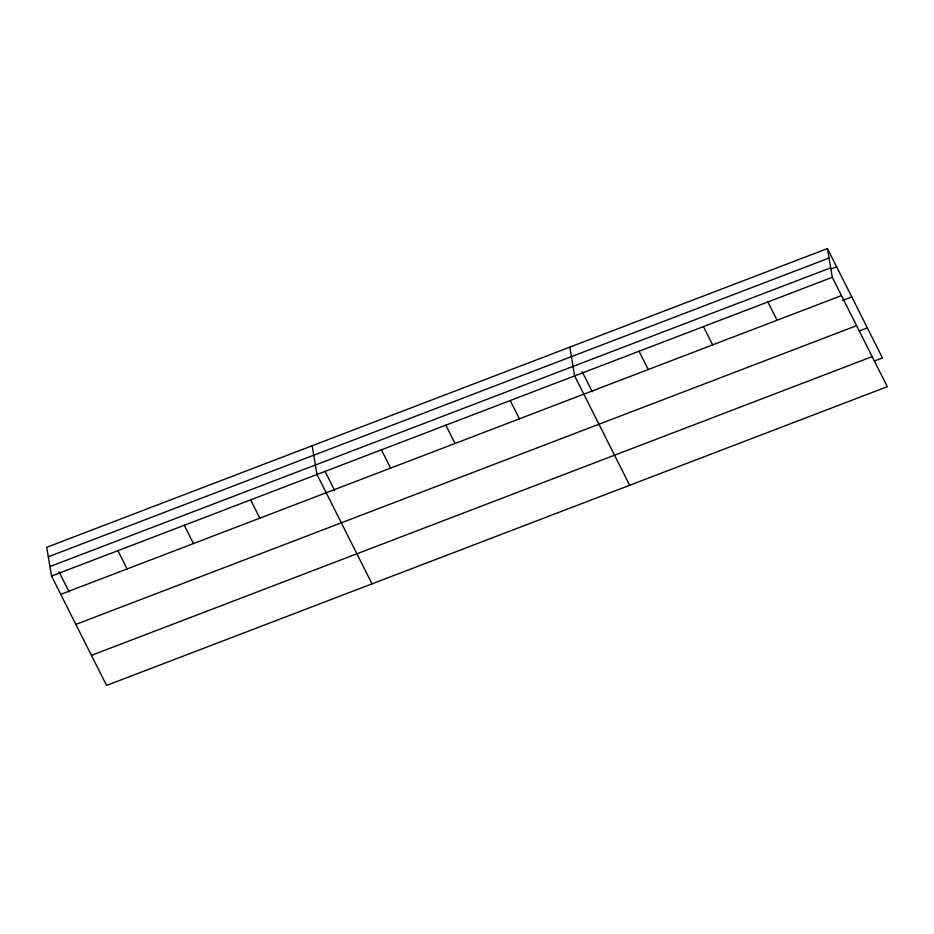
<?xml version="1.0" encoding="UTF-8"?>
<svg xmlns="http://www.w3.org/2000/svg" width="934" height="934" viewBox="0 0 934 934"><rect width="100%" height="100%" fill="white"/><g stroke="black" fill="none" stroke-linecap="round" stroke-linejoin="round"><path stroke-width="1.4" d="M827.442 248.561L46.7 547.312L51.545 576.056L106.558 685.439L887.3 386.688L832.287 277.305L827.442 248.561L882.455 357.944L874.399 361.026M48.299 556.792L829.042 258.053M49.946 566.564L830.688 267.825M831.272 268.91L836.63 266.855M51.545 576.056L832.287 277.305M60.745 594.339L841.487 295.588M842.363 300.503L851.761 296.919M75.864 624.402L856.606 325.651M859.28 330.963L867.336 327.881M91.439 655.376L872.181 356.625M767.876 301.951L777.076 320.234M703.465 326.596L712.665 344.879M639.054 351.242L648.254 369.525M582.139 371.697L592.226 391.743M629.656 485.271L574.644 375.888L569.798 347.144M510.233 400.534L519.432 418.829M445.822 425.18L455.021 443.475M381.411 449.826L390.61 468.121M325.125 471.542L334.582 490.327M372.012 583.867L317 474.472L312.154 445.74M250.639 499.865L259.827 518.16M184.267 525.258L193.466 543.553M117.906 550.663L127.106 568.946M59.052 571.865L69.128 591.899"/></g></svg>
